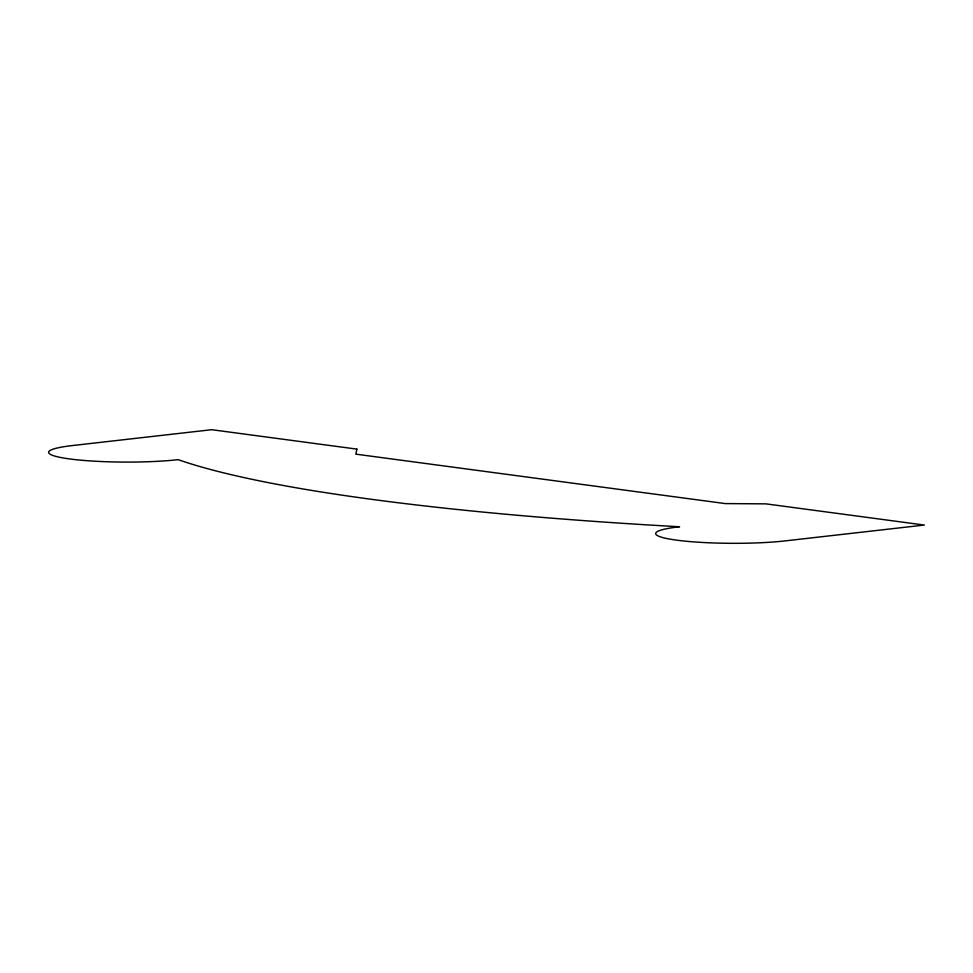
<?xml version="1.0" encoding="UTF-8"?>
<svg xmlns="http://www.w3.org/2000/svg" width="973" height="973" viewBox="0 0 973 973"><rect width="100%" height="100%" fill="white"/><g stroke="black" fill="none" stroke-linecap="round" stroke-linejoin="round"><path stroke-width="1.46" d="M356.896 449.125L355.814 454.148L725.323 503.588L765.994 503.868L924.35 525.055L785.162 540.891A76.721 9.487 0.2 0 1 676.709 540.161A76.721 9.487 0.2 0 1 679.592 526.758A903.856 111.713 0.2 0 1 178.132 459.657A76.721 9.487 0.2 0 1 69.667 458.94A76.721 9.487 0.2 0 1 72.561 445.537L211.737 429.701L356.896 449.125"/></g></svg>
